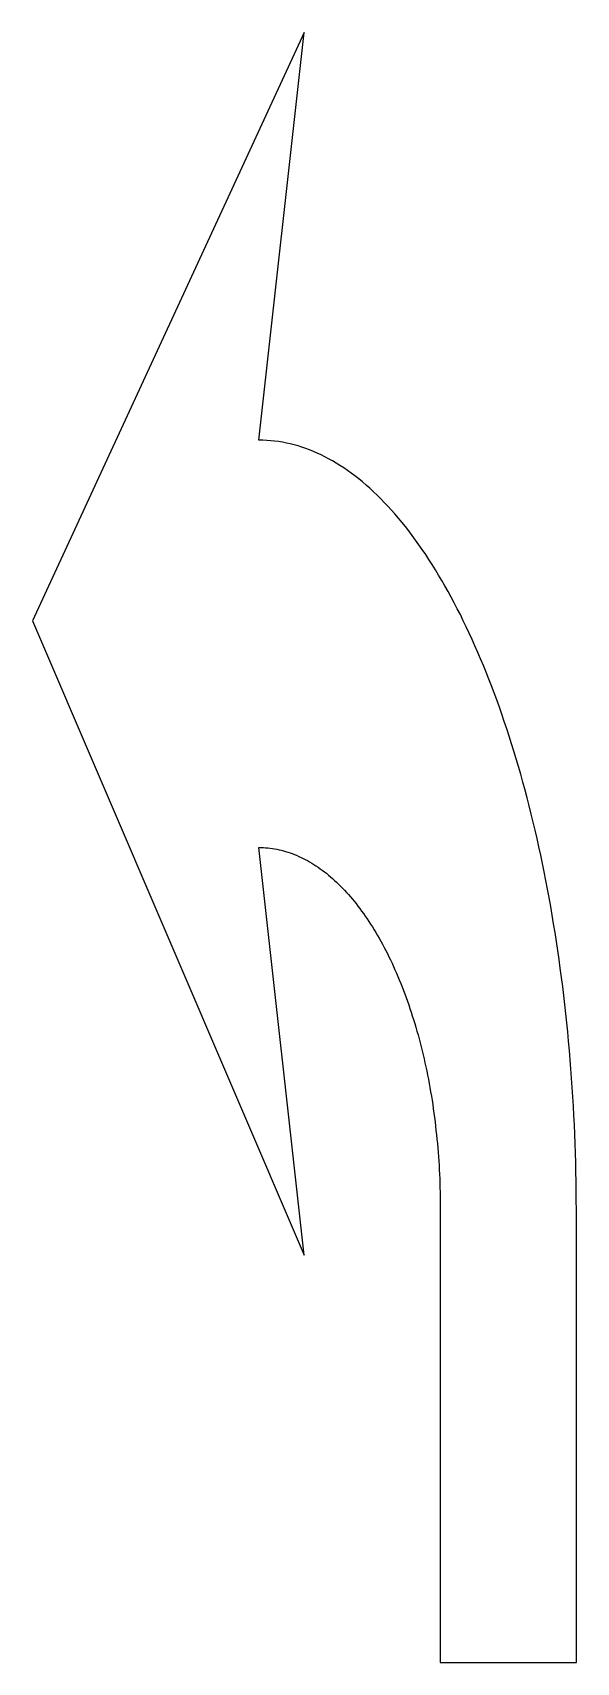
# Model space of a CAD drawing. Header units: inches. Extents: x 0 to 48, y 0 to 144.
import ezdxf

# ---------------------------------------------------------------- set-up
doc = ezdxf.new("R2010")
doc.units = ezdxf.units.IN
doc.layers.add('CUT', color=7, linetype='Continuous')

msp = doc.modelspace()

# ---------------------------------------------------------------- linework, layer by layer
at = {"layer": 'CUT'}
msp.add_lwpolyline([(47.98, 39.97), (47.97, 40.81), (47.97, 41.65), (47.96, 42.48), (47.94, 43.32), (47.92, 44.15), (47.9, 44.99), (47.87, 45.82), (47.84, 46.65), (47.8, 47.48), (47.76, 48.31), (47.72, 49.13), (47.67, 49.96), (47.62, 50.78), (47.56, 51.61), (47.5, 52.43), (47.43, 53.24), (47.37, 54.06), (47.29, 54.87), (47.21, 55.69), (47.13, 56.5), (47.05, 57.3), (46.96, 58.11), (46.86, 58.91), (46.77, 59.71), (46.67, 60.51), (46.56, 61.31), (46.45, 62.1), (46.34, 62.89), (46.22, 63.67), (46.1, 64.46), (45.97, 65.24), (45.84, 66.01), (45.71, 66.78), (45.57, 67.55), (45.43, 68.31), (45.29, 69.07), (45.14, 69.82), (44.99, 70.56), (44.83, 71.31), (44.67, 72.04), (44.51, 72.78), (44.34, 73.5), (44.17, 74.23), (43.99, 74.94), (43.81, 75.66), (43.63, 76.36), (43.45, 77.06), (43.26, 77.76), (43.07, 78.45), (42.87, 79.13), (42.67, 79.81), (42.47, 80.48), (42.26, 81.15), (42.05, 81.81), (41.84, 82.46), (41.62, 83.11), (41.4, 83.75), (41.18, 84.38), (40.95, 85.01), (40.72, 85.63), (40.49, 86.25), (40.26, 86.86), (40.02, 87.46), (39.77, 88.05), (39.53, 88.64), (39.28, 89.22), (39.03, 89.8), (38.78, 90.36), (38.52, 90.92), (38.26, 91.47), (38, 92.01), (37.74, 92.55), (37.47, 93.07), (37.2, 93.59), (36.93, 94.1), (36.66, 94.6), (36.38, 95.09), (36.1, 95.58), (35.82, 96.05), (35.54, 96.52), (35.25, 96.98), (34.97, 97.43), (34.68, 97.87), (34.38, 98.3), (34.09, 98.72), (33.79, 99.14), (33.49, 99.54), (33.19, 99.94), (32.89, 100.33), (32.58, 100.71), (32.28, 101.08), (31.97, 101.44), (31.65, 101.79), (31.34, 102.13), (31.02, 102.46), (30.71, 102.79), (30.39, 103.1), (30.07, 103.41), (29.74, 103.71), (29.42, 104), (29.1, 104.27), (28.77, 104.54), (28.44, 104.8), (28.11, 105.04), (27.79, 105.28), (27.45, 105.51), (27.12, 105.72), (26.79, 105.93), (26.46, 106.13), (26.12, 106.32), (25.79, 106.49), (25.45, 106.66), (25.11, 106.82), (24.78, 106.96), (24.44, 107.1), (24.1, 107.23), (23.76, 107.34), (23.42, 107.45), (23.07, 107.54), (22.73, 107.63), (22.39, 107.71), (22.04, 107.77), (21.7, 107.83), (21.35, 107.87), (21.01, 107.91), (20.66, 107.93), (20.32, 107.95), (19.97, 107.95), (23.97, 143.96), (0, 91.99), (23.97, 35.97), (19.97, 71.98), (20.17, 71.98), (20.36, 71.97), (20.56, 71.96), (20.76, 71.94), (20.95, 71.92), (21.15, 71.89), (21.35, 71.86), (21.54, 71.83), (21.74, 71.78), (21.93, 71.74), (22.13, 71.69), (22.32, 71.63), (22.52, 71.57), (22.71, 71.51), (22.91, 71.44), (23.1, 71.36), (23.29, 71.29), (23.49, 71.2), (23.68, 71.11), (23.87, 71.02), (24.06, 70.92), (24.25, 70.82), (24.44, 70.71), (24.63, 70.6), (24.81, 70.49), (25, 70.37), (25.19, 70.24), (25.37, 70.11), (25.56, 69.98), (25.74, 69.84), (25.92, 69.7), (26.11, 69.55), (26.29, 69.39), (26.47, 69.24), (26.64, 69.08), (26.82, 68.91), (27, 68.74), (27.17, 68.57), (27.35, 68.39), (27.52, 68.21), (27.7, 68.02), (27.87, 67.83), (28.04, 67.63), (28.21, 67.43), (28.37, 67.23), (28.54, 67.02), (28.7, 66.81), (28.87, 66.59), (29.03, 66.37), (29.19, 66.15), (29.35, 65.92), (29.51, 65.69), (29.67, 65.45), (29.82, 65.21), (29.98, 64.97), (30.13, 64.72), (30.28, 64.47), (30.43, 64.22), (30.58, 63.96), (30.73, 63.7), (30.88, 63.43), (31.02, 63.16), (31.16, 62.89), (31.31, 62.61), (31.44, 62.33), (31.58, 62.05), (31.71, 61.76), (31.84, 61.47), (31.97, 61.18), (32.1, 60.89), (32.23, 60.59), (32.35, 60.28), (32.48, 59.98), (32.6, 59.67), (32.72, 59.36), (32.84, 59.05), (32.95, 58.73), (33.07, 58.41), (33.18, 58.09), (33.29, 57.77), (33.4, 57.44), (33.5, 57.11), (33.61, 56.78), (33.71, 56.44), (33.81, 56.1), (33.91, 55.76), (34.01, 55.42), (34.1, 55.08), (34.19, 54.73), (34.28, 54.38), (34.37, 54.03), (34.46, 53.68), (34.54, 53.32), (34.62, 52.96), (34.7, 52.61), (34.77, 52.24), (34.85, 51.88), (34.92, 51.51), (34.99, 51.14), (35.05, 50.77), (35.12, 50.4), (35.18, 50.02), (35.24, 49.65), (35.3, 49.27), (35.35, 48.89), (35.41, 48.52), (35.46, 48.14), (35.51, 47.76), (35.55, 47.37), (35.59, 46.99), (35.64, 46.61), (35.67, 46.22), (35.71, 45.84), (35.74, 45.45), (35.78, 45.06), (35.81, 44.67), (35.83, 44.29), (35.86, 43.9), (35.88, 43.51), (35.9, 43.12), (35.92, 42.72), (35.93, 42.33), (35.94, 41.94), (35.96, 41.55), (35.96, 41.16), (35.97, 40.76), (35.97, 40.37), (35.97, 39.97), (35.97, 0), (47.98, 0)], close=True, dxfattribs=at)

doc.saveas('drawing.dxf')
